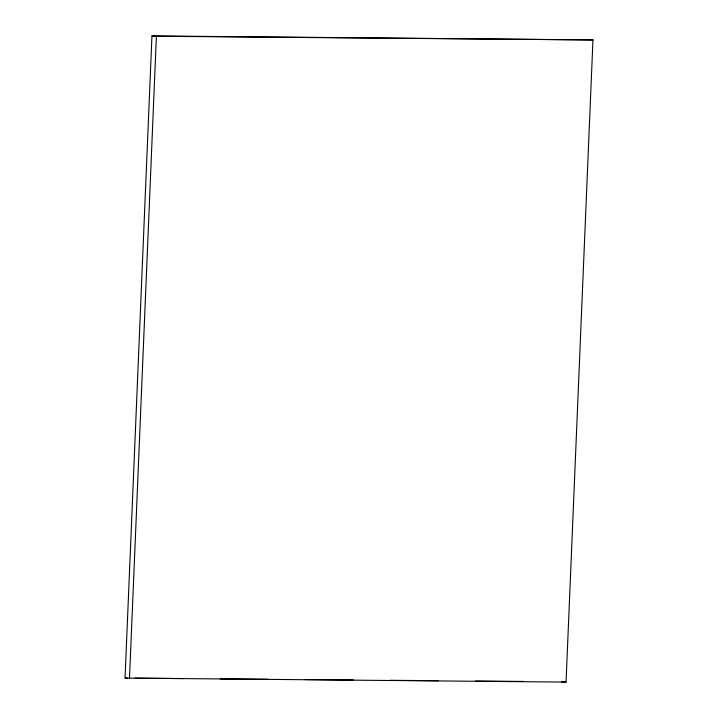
<?xml version="1.0" encoding="UTF-8"?>
<svg xmlns="http://www.w3.org/2000/svg" width="718" height="718" viewBox="0 0 718 718"><rect width="100%" height="100%" fill="white"/><g stroke="black" fill="none" stroke-linecap="round" stroke-linejoin="round"><path stroke-width="1.08" d="M125.04 678.07L151.956 35.9L592.96 39.93L566.044 682.1L125.04 678.07L127.283 678.088M129.482 678.42L156.398 36.25L151.956 35.9M156.398 36.25L592.96 39.93M135.119 678.151L183.252 678.564M220.193 678.869L268.326 679.282M305.267 679.587L353.4 680M390.341 680.305L438.474 680.709M475.406 681.023L523.548 681.427M561.602 681.75L566.044 682.1"/></g></svg>
